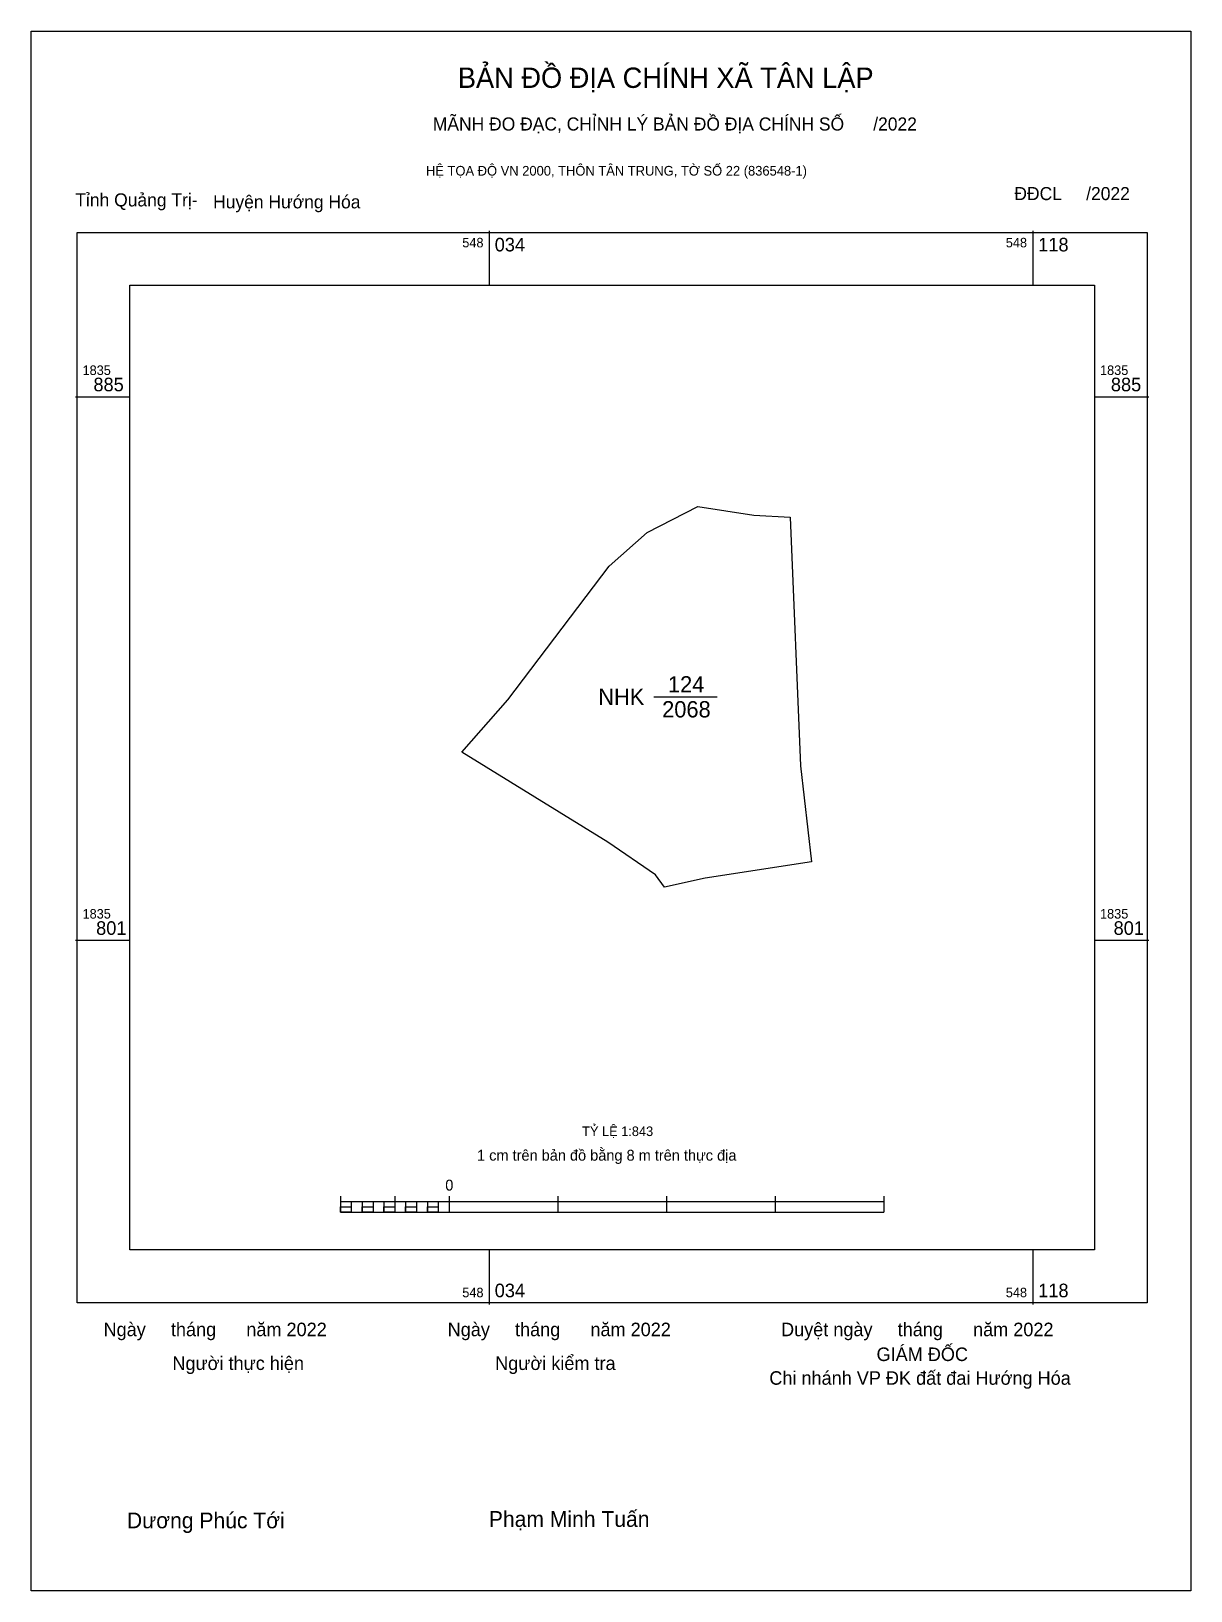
# Model space of a CAD drawing. Extents: x 547963 to 548143, y 1835700 to 1835942.
import ezdxf

# ---------------------------------------------------------------- set-up
doc = ezdxf.new("R2010")
doc.units = 0
for name, color, linetype in [('Level 10', 7, 'Continuous'), ('Level 13', 7, 'Continuous'), ('Level 15', 7, 'Continuous'), ('Level 6', 7, 'Continuous'), ('Level 62', 7, 'Continuous'), ('Level 63', 7, 'Continuous'), ('Level 9', 7, 'Continuous')]:
    doc.layers.add(name, color=color, linetype=linetype)

msp = doc.modelspace()

# ---------------------------------------------------------------- linework, layer by layer
at = {"layer": 'Level 10'}
msp.add_lwpolyline([(548066.62, 1835868.36), (548075.31, 1835867.04), (548080.97, 1835866.71), (548082.57, 1835828.18), (548084.28, 1835813.28), (548067.79, 1835810.74), (548061.46, 1835809.35), (548060.06, 1835811.23), (548052.7, 1835816.32), (548030.02, 1835830.26), (548037.19, 1835838.39), (548052.87, 1835859.13), (548058.79, 1835864.33)], close=True, dxfattribs=at)
at = {"layer": 'Level 15'}
msp.add_lwpolyline([(547963.24, 1835942.08), (548143.1, 1835942.08), (548143.1, 1835700.21), (547963.24, 1835700.21)], close=True, dxfattribs=at)
at = {"layer": 'Level 62'}
msp.add_lwpolyline([(547978.54, 1835902.71), (548128.18, 1835902.71), (548128.18, 1835753.07), (547978.54, 1835753.07)], close=True, dxfattribs=at)
at = {"layer": 'Level 63'}
for p, q in [((548034.3, 1835911.14), (548034.3, 1835902.71)), ((548118.6, 1835911.14), (548118.6, 1835902.71)), ((547970.11, 1835885.4), (547978.54, 1835885.4)), ((548128.18, 1835885.4), (548136.61, 1835885.4)), ((547970.11, 1835801.1), (547978.54, 1835801.1)), ((548128.18, 1835801.1), (548136.61, 1835801.1)), ((548011.21, 1835761.44), (548011.21, 1835758.91)), ((548011.21, 1835760.6), (548095.51, 1835760.6)), ((548012.89, 1835760.6), (548012.89, 1835758.91)), ((548014.58, 1835760.6), (548014.58, 1835758.91)), ((548016.27, 1835760.6), (548016.27, 1835758.91)), ((548017.95, 1835760.6), (548017.95, 1835758.91)), ((548019.64, 1835761.44), (548019.64, 1835758.91)), ((548019.64, 1835760.6), (548019.64, 1835758.91)), ((548021.32, 1835760.6), (548021.32, 1835758.91)), ((548023.01, 1835760.6), (548023.01, 1835758.91)), ((548024.7, 1835760.6), (548024.7, 1835758.91)), ((548026.38, 1835760.6), (548026.38, 1835758.91)), ((548028.07, 1835761.44), (548028.07, 1835758.91)), ((548028.07, 1835760.6), (548028.07, 1835758.91)), ((548044.93, 1835761.44), (548044.93, 1835758.91)), ((548061.79, 1835761.44), (548061.79, 1835758.91)), ((548078.65, 1835761.44), (548078.65, 1835758.91)), ((548095.51, 1835761.44), (548095.51, 1835758.91)), ((548011.21, 1835758.91), (548095.51, 1835758.91)), ((548034.3, 1835753.07), (548034.3, 1835744.64)), ((548118.6, 1835753.07), (548118.6, 1835744.64))]:
    msp.add_line(p, q, dxfattribs=at)
for points in [[(547970.37, 1835910.88), (548136.35, 1835910.88), (548136.35, 1835744.9), (547970.37, 1835744.9)], [(548011.21, 1835759.76), (548012.89, 1835759.76), (548012.89, 1835758.91), (548011.21, 1835758.91)], [(548011.21, 1835759.76), (548012.89, 1835759.76), (548012.89, 1835758.91), (548011.21, 1835758.91)], [(548014.58, 1835759.76), (548016.27, 1835759.76), (548016.27, 1835758.91), (548014.58, 1835758.91)], [(548017.95, 1835759.76), (548019.64, 1835759.76), (548019.64, 1835758.91), (548017.95, 1835758.91)], [(548021.32, 1835759.76), (548023.01, 1835759.76), (548023.01, 1835758.91), (548021.32, 1835758.91)], [(548024.7, 1835759.76), (548026.38, 1835759.76), (548026.38, 1835758.91), (548024.7, 1835758.91)]]:
    msp.add_lwpolyline(points, close=True, dxfattribs=at)
at = {"layer": 'Level 9'}
msp.add_line((548059.83, 1835838.86), (548069.66, 1835838.86), dxfattribs=at)

# ---------------------------------------------------------------- texts
at = {"layer": 'Level 13'}
for s, p in [('124', (548062.01, 1835839.53)), ('NHK', (548051.2, 1835837.6)), ('2068', (548061.11, 1835835.66))]:
    msp.add_text(s, height=2.529, dxfattribs=at).set_placement(p)
at = {"layer": 'Level 6'}
msp.add_text('TỶ LỆ 1:843', height=1.4819, dxfattribs=at).set_placement((548048.7, 1835770.74))
at = {"layer": 'Level 63'}
for s, height, p in [('BẢN ĐỒ ĐỊA CHÍNH XÃ TÂN LẬP', 3.1559, (548029.42, 1835933.29)), ('MÃNH ĐO ĐẠC, CHỈNH LÝ BẢN ĐỒ ĐỊA CHÍNH SỐ      /2022', 2.025, (548025.54, 1835926.68)), ('HỆ TỌA ĐỘ VN 2000, THÔN TÂN TRUNG, TỜ SỐ 22 (836548-1)', 1.4991, (548024.48, 1835919.69)), ('548', 1.475, (548030.11, 1835908.56)), ('034', 2.108, (548035.14, 1835907.93)), ('548', 1.475, (548114.41, 1835908.56)), ('118', 2.108, (548119.44, 1835907.93)), ('1835', 1.475, (547971.21, 1835888.77)), ('885', 2.108, (547972.9, 1835886.24)), ('1835', 1.475, (548129.02, 1835888.77)), ('885', 2.108, (548130.71, 1835886.24)), ('1835', 1.475, (547971.21, 1835804.47)), ('1835', 1.475, (548129.02, 1835804.47)), ('801', 2.108, (547973.32, 1835801.94)), ('801', 2.108, (548131.13, 1835801.94)), ('1 cm trên bản đồ bằng 8 m trên thực địa', 1.686, (548032.4, 1835766.92)), ('0', 1.69, (548027.47, 1835762.28)), ('034', 2.108, (548035.14, 1835745.74)), ('118', 2.108, (548119.44, 1835745.74)), ('548', 1.475, (548030.11, 1835745.74)), ('548', 1.475, (548114.41, 1835745.74)), ('Ngày     tháng      năm 2022', 2.0977, (547974.47, 1835739.7)), ('Ngày     tháng      năm 2022', 2.0977, (548027.84, 1835739.7)), ('Duyệt ngày     tháng      năm 2022', 2.0977, (548079.55, 1835739.7)), ('GIÁM ĐỐC', 2.098, (548094.36, 1835735.85)), ('Người thực hiện', 2.0977, (547985.15, 1835734.46)), ('Người kiểm tra', 2.0977, (548035.21, 1835734.46)), ('Chi nhánh VP ĐK đất đai Hướng Hóa', 2.0977, (548077.73, 1835732.17)), ('Dương Phúc Tới', 2.4467, (547978.09, 1835709.91)), ('Phạm Minh Tuấn', 2.4467, (548034.23, 1835710.13))]:
    msp.add_text(s, height=height, dxfattribs=at).set_placement(p)
at = {"layer": 'Level 9'}
for s, p in [('Tỉnh Quảng Trị-', (547970.09, 1835914.91)), ('ĐĐCL     /2022', (548115.74, 1835915.89)), ('Huyện Hướng Hóa', (547991.46, 1835914.61))]:
    msp.add_text(s, height=2.025, dxfattribs=at).set_placement(p)

doc.saveas('drawing.dxf')
